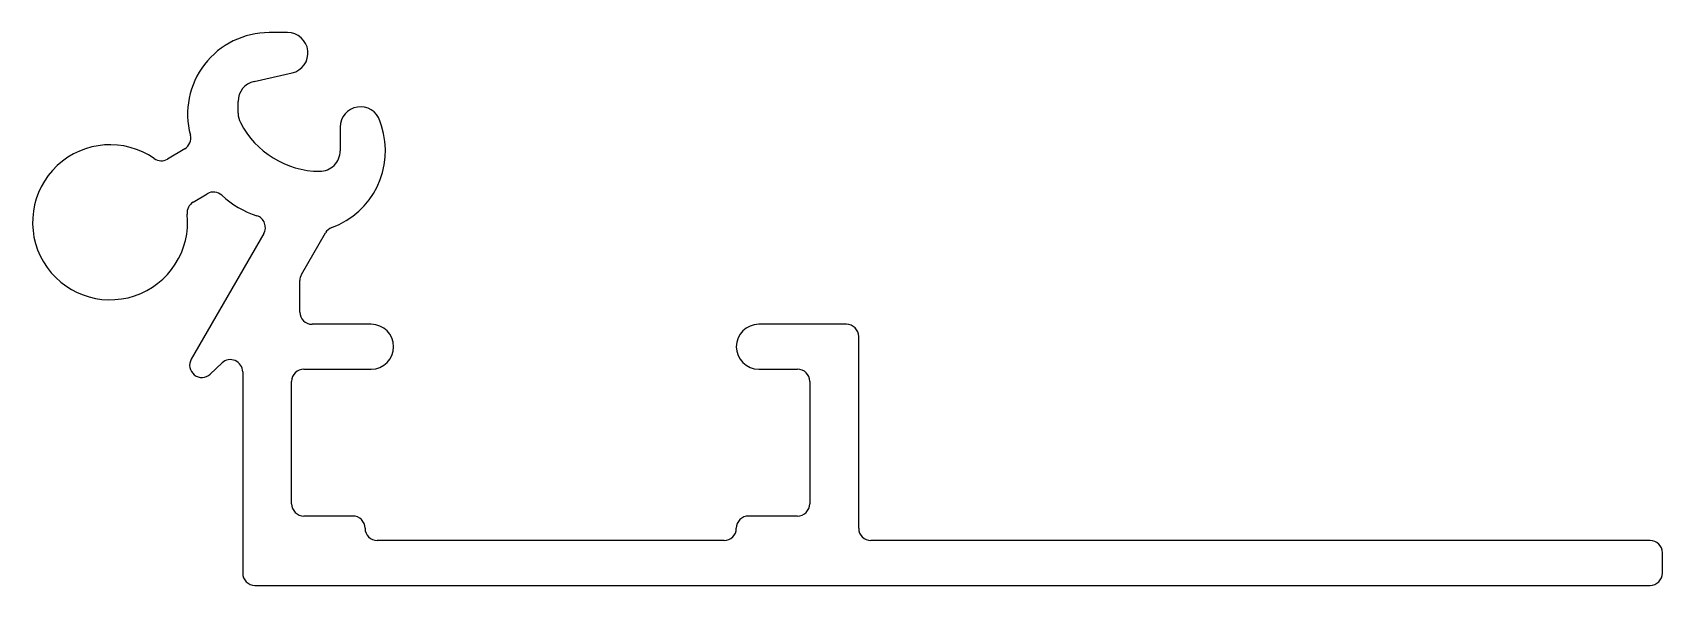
# Model space of a CAD drawing. Extents: x 2051.4 to 2091.4, y 1434.2 to 1447.7.
import ezdxf

# ---------------------------------------------------------------- set-up
doc = ezdxf.new("R2010")
doc.units = 0
doc.layers.get('0').update_dxf_attribs({"linetype": 'CONTINUOUS'})

msp = doc.modelspace()

# ---------------------------------------------------------------- linework, layer by layer
for p, q in [((2057.661, 1447.725), (2057.211, 1447.725)), ((2056.84, 1446.527), (2057.771, 1446.737)), ((2056.45, 1445.747), (2056.45, 1446.039)), ((2058.95, 1445.407), (2058.95, 1444.825)), ((2059.964, 1445.443), (2059.925, 1445.561)), ((2055.142, 1444.876), (2054.718, 1444.625)), ((2055.346, 1443.567), (2055.693, 1443.774)), ((2057.078, 1442.799), (2055.302, 1439.722)), ((2058.002, 1441.798), (2058.588, 1442.813)), ((2057.961, 1440.875), (2057.961, 1441.648)), ((2059.711, 1440.575), (2058.261, 1440.575)), ((2071.361, 1440.575), (2069.211, 1440.575)), ((2071.661, 1435.575), (2071.661, 1440.275)), ((2055.768, 1439.354), (2056.055, 1439.626)), ((2056.561, 1439.409), (2056.561, 1434.475)), ((2058.061, 1439.475), (2059.711, 1439.475)), ((2069.211, 1439.475), (2070.161, 1439.475)), ((2057.761, 1436.175), (2057.761, 1439.175)), ((2070.461, 1439.175), (2070.461, 1436.175)), ((2059.261, 1435.875), (2058.061, 1435.875)), ((2070.161, 1435.875), (2068.961, 1435.875)), ((2068.361, 1435.275), (2059.861, 1435.275)), ((2091.061, 1435.275), (2071.961, 1435.275)), ((2091.361, 1434.475), (2091.361, 1434.975)), ((2056.861, 1434.175), (2091.061, 1434.175))]:
    msp.add_line(p, q)
for centre, radius, start, end in [((2057.211, 1445.725), 2, 90, 194.8673), ((2057.661, 1447.225), 0.5, 282.7, 90), ((2056.95, 1446.039), 0.5, 102.7, 180), ((2059.45, 1445.407), 0.5, 18, 180), ((2056.95, 1445.747), 0.5, 180, 207.2078), ((2058.461, 1446.525), 2.2, 207.2078, 269.5988), ((2058.061, 1444.825), 2, 289.9807, 18), ((2054.988, 1445.134), 0.3, 300.7, 14.8673), ((2053.311, 1443.075), 1.9, 55.2763, 6.1237), ((2054.565, 1444.883), 0.3, 235.2763, 300.7), ((2058.45, 1444.825), 0.5, 269.5988, 0), ((2055.846, 1443.516), 0.3, 47.2432, 120.7), ((2055.499, 1443.309), 0.3, 120.7, 186.1237), ((2057.611, 1445.425), 2.3, 227.2432, 252.2377), ((2056.818, 1442.949), 0.3, 330, 72.2377), ((2058.847, 1442.663), 0.3, 109.9807, 150), ((2058.261, 1441.648), 0.3, 150, 180), ((2058.261, 1440.875), 0.3, 180, 270), ((2059.711, 1440.025), 0.55, 270, 90), ((2069.211, 1440.025), 0.55, 90, 270), ((2071.361, 1440.275), 0.3, 0, 90), ((2055.561, 1439.572), 0.3, 150, 313.5), ((2056.261, 1439.409), 0.3, 0, 133.5), ((2058.061, 1439.175), 0.3, 90, 180), ((2070.161, 1439.175), 0.3, 0, 90), ((2058.061, 1436.175), 0.3, 180, 270), ((2059.261, 1435.575), 0.3, 0, 90), ((2068.961, 1435.575), 0.3, 90, 180), ((2070.161, 1436.175), 0.3, 270, 0), ((2059.861, 1435.575), 0.3, 180, 270), ((2068.361, 1435.575), 0.3, 270, 0), ((2071.961, 1435.575), 0.3, 180, 270), ((2091.061, 1434.975), 0.3, 0, 90), ((2056.861, 1434.475), 0.3, 180, 270), ((2091.061, 1434.475), 0.3, 270, 0)]:
    msp.add_arc(centre, radius, start, end)

doc.saveas('drawing.dxf')
